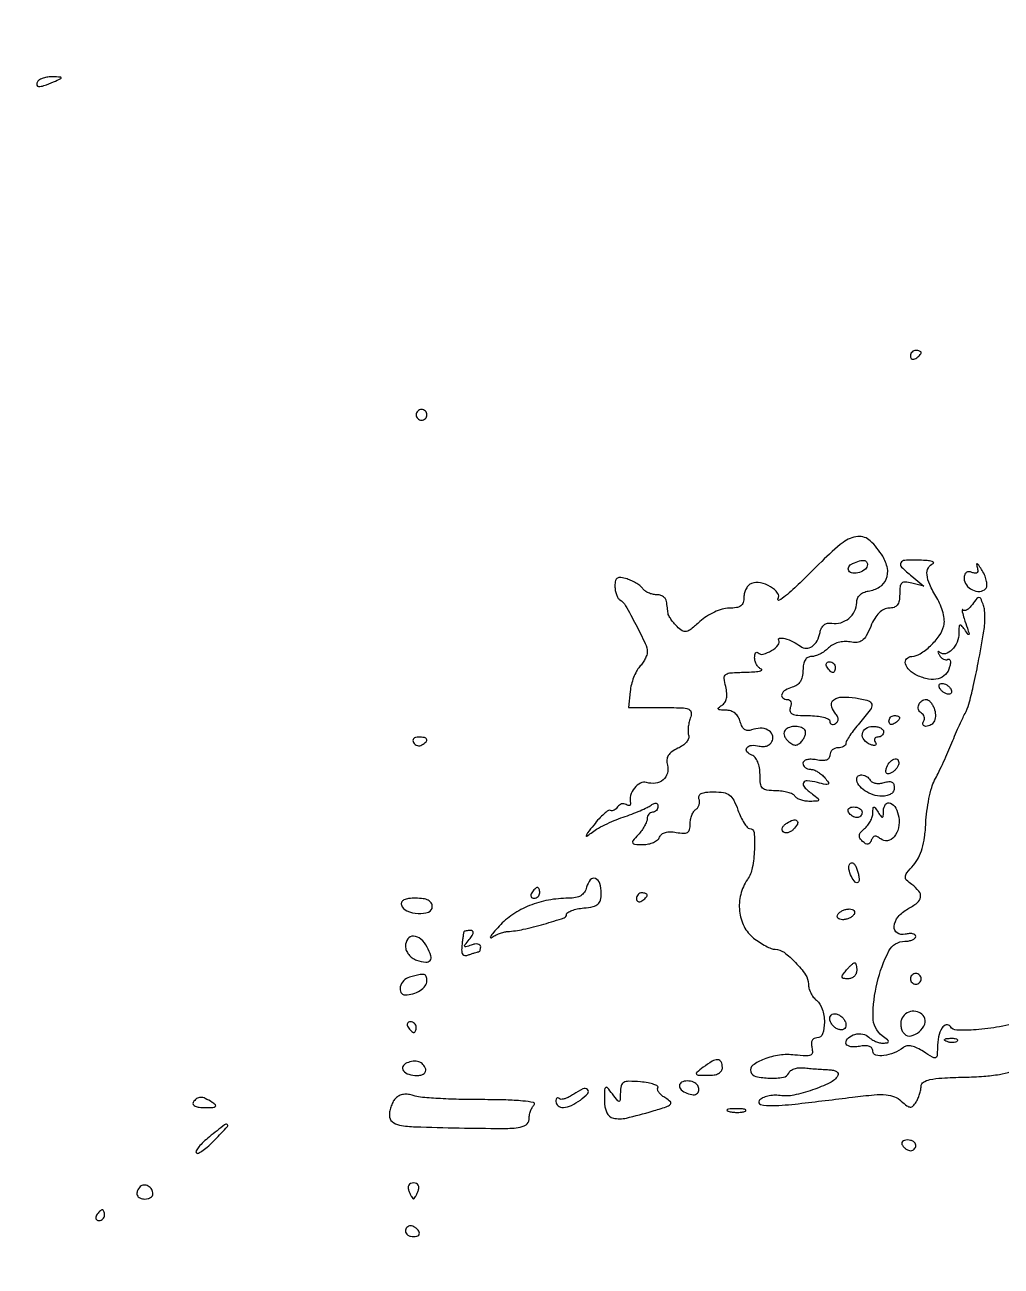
# Model space of a CAD drawing. Extents: x 0 to 4160, y 0 to 3120.
# Drawn here: x 2635.1 to 2816.9, y 1785.5 to 2016.6 of the extents above; entities that cross this region are included whole.
import ezdxf

# ---------------------------------------------------------------- set-up
doc = ezdxf.new("R2010")
doc.units = 0

msp = doc.modelspace()

# ---------------------------------------------------------------- linework, layer by layer
for points in [[(4159.499279, 606.274193, 0.000001), (4159.667734, 974.478125, 0.000057), (4159.806661, 1380.08378, 0.000034), (4159.883999, 1862.25), (4160, 3120), (3296.563358, 3120), (2433.126717, 3120)], [(757.647081, 3119.740147, 0.000002), (520.492565, 3119.487217, 0.4139)], [(1964.75, 0.149832, 0.000016), (2717.930904, 0.232101, 0.000028), (3351.473438, 0.357111)], [(2821.264816, 1831.090964, -0.020532), (2816.585342, 1830.058784, -0.026325), (2812.209354, 1829.516013, -0.022851), (2808.62967, 1829.426246, -0.254436), (2807.431763, 1830.110409, 0.321983), (2806.683444, 1830.421708, 0.201629), (2805.881489, 1829.841031, 0.084949), (2805.238403, 1828.215299, 0.05022), (2805.015313, 1826.13499, -0.01849), (2804.951283, 1824.662283, -0.318057), (2804.658337, 1824.311866, -0.203831), (2804.115591, 1824.390311, -0.008587), (2802.433076, 1825.451893, 0.033391), (2801.259987, 1826.113134, 0.061755), (2800.224158, 1826.460045, 0.081835), (2799.356537, 1826.491734, 0.134669), (2798.683076, 1826.211335, -0.067315), (2796.95284, 1825.202607, -0.068514), (2795.027138, 1824.697365, -0.097769), (2793.546674, 1824.808829, -0.337151), (2793, 1825.527399, 0.156451), (2792.826129, 1826.069469, 0.153474), (2792.368205, 1826.41431, 0.094692), (2791.594137, 1826.532931, 0.035671), (2790.5, 1826.414222, -0.039113), (2789.542238, 1826.316965, -0.064502), (2788.734375, 1826.402767, -0.093301), (2788.191593, 1826.645616, -0.245785), (2788, 1827.011828, -0.214707), (2788.449269, 1828.009837, -0.117518), (2789.655348, 1828.654462, -0.106205), (2791.125746, 1828.72107, -0.15601), (2792.267217, 1828.132783, 0.058993), (2792.814488, 1827.701385, 0.040089), (2793.522558, 1827.342097, 0.040265), (2794.273646, 1827.102379, 0.062323), (2794.95, 1827.031803, 0.030157), (2795.736394, 1827.095491, 0.415644), (2795.891319, 1827.30277, 0.185612), (2795.703046, 1827.636974, 0.010354), (2794.75, 1828.392046, -0.234741), (2793.042147, 1831.836027, -0.058606), (2793.802617, 1838.258859, -0.059837), (2795.996523, 1844.186859, -0.281286), (2798.964463, 1846, 0.042592), (2799.743746, 1846.066503, 0.062244), (2800.402061, 1846.266249, 0.081723), (2800.848198, 1846.559824, 0.20941), (2801, 1846.90638, 0.24384), (2800.842465, 1847.210205, 0.106581), (2800.4125, 1847.392877, 0.070464), (2799.766322, 1847.424365, 0.040966), (2799, 1847.289749, -0.212165), (2797.529681, 1847.530577, -0.281088), (2796.962237, 1848.728808, -0.147339), (2797.729245, 1850.551444, -0.097432), (2799.5, 1852, 0.044462), (2801.251955, 1853.148482, 0.186784), (2801.879179, 1854.213221, 0.217924), (2801.579781, 1855.311695, 0.061122), (2800.25, 1856.559166, -0.037004), (2799.278779, 1857.386143, -0.222423), (2799.054993, 1857.992151, -0.146668), (2799.337113, 1858.708376, -0.01397), (2800.553885, 1860.169408, 0.06136), (2801.497321, 1861.549001, 0.04713), (2802.180152, 1863.243568, 0.038868), (2802.629837, 1865.341385, 0.021509), (2802.866619, 1867.951907, -0.020295), (2803.067331, 1870.22611, -0.018449), (2803.455641, 1872.550819, -0.018823), (2803.958068, 1874.603537, -0.054939), (2804.50831, 1875.951907, 0.011436), (2805.153238, 1877.20798, 0.004794), (2805.96625, 1878.926498, 0.00474), (2806.801145, 1880.781997, 0.006141), (2807.529644, 1882.5, -0.004345), (2808.229844, 1884.16791, -0.00399), (2808.978741, 1885.871678, -0.003988), (2809.671019, 1887.380809, -0.0131), (2810.161881, 1888.36103, 0.054962), (2810.877677, 1890.149808, 0.01166), (2811.701265, 1893.409051, 0.009885), (2812.62096, 1897.845175, 0.004355), (2813.66987, 1903.74517, 0.025658), (2813.829546, 1905.11637, 0.02278), (2813.856937, 1906.552553, 0.023433), (2813.761765, 1907.847903, 0.062486), (2813.537422, 1908.74517, 0.019524), (2813.085246, 1909.788797, 0.294845), (2812.763598, 1909.985759, 0.219738), (2812.380474, 1909.797566, 0.011731), (2811.529581, 1908.696997, -0.035603), (2810.98908, 1908.062872, -0.069664), (2810.463578, 1907.659509, -0.121064), (2810.039469, 1907.54003, -0.283756), (2809.764896, 1907.696997, 0.697009), (2809.648096, 1907.679927, 0.111554), (2809.653062, 1907.323831, 0.017005), (2810.003237, 1906.059264, 0.005812), (2810.594332, 1904.25, -0.003601), (2810.933365, 1903.227598, -0.367178), (2810.880326, 1903.098858, -0.367579), (2810.744786, 1903.13035, -0.003604), (2810.109645, 1904, 0.018541), (2809.505698, 1904.7771, 0.363251), (2809.22811, 1904.82652, 0.253983), (2809.051785, 1904.540644, 0.012007), (2809.015313, 1903.372445, -0.097502), (2808.671572, 1901.690436, -0.094263), (2807.714019, 1900.241413, -0.128439), (2806.526637, 1899.524168, -0.26174), (2805.497665, 1899.758676, 0.047386), (2805.233706, 1899.955768, 0.530096), (2805.133998, 1899.910257, 0.156856), (2805.165668, 1899.69099, 0.016997), (2805.408773, 1899.233688, 0.065804), (2805.750217, 1898.788269, 0.085128), (2806.169986, 1898.491427, 0.102656), (2806.600075, 1898.38569, 0.148591), (2806.97584, 1898.485068, -0.256935), (2807.24273, 1898.49858, -0.22697), (2807.417799, 1898.278516, -0.088576), (2807.442755, 1897.769027, -0.032019), (2807.304116, 1897.05494, -0.126244), (2806.524381, 1895.65088, -0.140192), (2805.192412, 1894.863045, -0.110901), (2803.38311, 1894.800304, -0.060693), (2801.257802, 1895.475181, -0.079559), (2799.82149, 1896.431667, -0.137992), (2799.077376, 1897.644626, -0.256066), (2799.293751, 1898.588506, -0.207264), (2800.25, 1899.033269, 0.135325), (2801.841119, 1899.517843, 0.048714), (2803.724472, 1900.985543, 0.04842), (2805.358371, 1902.868537, 0.090785), (2806.208427, 1904.689023, 0.084283), (2806.302471, 1905.75972, 0.041479), (2806.079318, 1907.112651, 0.038302), (2805.593413, 1908.564575, 0.036733), (2804.886151, 1909.946813, -0.028593), (2803.585658, 1912.389625, -0.0834), (2803.085858, 1914.226748, -0.147412), (2803.33833, 1915.515172, -0.177079), (2804.25, 1916.337719, 0.484869), (2804.306868, 1916.532308, 0.182733), (2804.03125, 1916.717133, 0.0391), (2803.112509, 1916.856994, 0.012966), (2801.75, 1916.921053, 0.014744), (2798.932451, 1916.897282, 0.272374), (2798.21015, 1916.434546, 0.32983), (2798.340885, 1915.663728, 0.018805), (2800.25, 1913.962111), (2802.5, 1912.103637), (2800.25, 1912.66845, 0.041178), (2799.042707, 1912.867788, 0.2081), (2798.411007, 1912.652109, 0.179946), (2798.083548, 1912.015918, 0.029827), (2798, 1910.616631, -0.040819), (2797.897513, 1909.363354, -0.122148), (2797.560197, 1908.579288, -0.153604), (2796.950736, 1908.14731, -0.078102), (2796.01342, 1908, 0.114005), (2795.062029, 1907.780217, 0.082339), (2794.171721, 1907.146811, 0.063818), (2793.352589, 1906.092809, 0.034368), (2792.614328, 1904.619382, -0.025495), (2791.769123, 1902.855097, -0.106887), (2791.006271, 1901.968836, -0.146385), (2790.08082, 1901.624268, -0.063737), (2788.758742, 1901.705787, 0.060089), (2787.667202, 1901.781058, 0.055), (2786.554527, 1901.600266, 0.056488), (2785.537681, 1901.189613, 0.072306), (2784.729262, 1900.586405, -0.043469), (2784.006298, 1899.979294, -0.036539), (2783.147257, 1899.466007, -0.038058), (2782.287468, 1899.113125, -0.078507), (2781.571429, 1899, 0.129818), (2780.901007, 1898.82295, 0.128114), (2780.401471, 1898.337379, 0.09308), (2780.097505, 1897.527638, 0.043398), (2780, 1896.40638, -0.051875), (2779.877377, 1895.227648, -0.091055), (2779.506806, 1894.323367, -0.103336), (2778.8794, 1893.68466, -0.083343), (2778, 1893.289749, 0.074466), (2776.725651, 1892.744288, 0.162879), (2776.053904, 1891.938263, 0.336645), (2776.238765, 1891.289524, 0.16234), (2777.106989, 1891, -0.158089), (2777.480915, 1890.878743, -0.151946), (2777.719716, 1890.559375, -0.112257), (2777.77672, 1890.073899, -0.06502), (2777.638374, 1889.5, 0.155232), (2777.596356, 1888.781364, 0.230175), (2777.996551, 1888.308232, 0.089263), (2779.016359, 1888.060614, 0.015037), (2781.031385, 1888, -0.025213), (2782.55219, 1887.923264, -0.040007), (2783.834219, 1887.688914, -0.047885), (2784.743836, 1887.350194, -0.287184), (2785, 1886.940983, 0.116264), (2785.082913, 1886.589233, 0.18566), (2785.308014, 1886.383415, 0.155434), (2785.647657, 1886.36126, 0.077735), (2786.048558, 1886.530011, 0.115281), (2786.430098, 1886.909819, 0.159582), (2786.544818, 1887.375316, 0.11259), (2786.369535, 1887.943766, 0.042372), (2785.89094, 1888.631409, -0.137235), (2785.298495, 1889.958206, -0.286642), (2785.733107, 1890.955102, -0.146504), (2787.26697, 1891.447155, -0.04353), (2789.75, 1891.279245, -0.024369), (2792.183579, 1890.777686, -0.298501), (2792.792682, 1890.1088, -0.207262), (2792.530578, 1889.083364, -0.012824), (2790.498779, 1886.594461, 0.013282), (2789.541846, 1885.420048, 0.017345), (2788.734016, 1884.294363, 0.015019), (2788.130198, 1883.326405, 0.132697), (2788, 1882.844461, -0.17281), (2787.885208, 1882.522246, -0.093664), (2787.559375, 1882.24806, -0.074034), (2787.073834, 1882.062551, -0.054342), (2786.5, 1882, 0.089563), (2785.927314, 1881.896587, 0.095204), (2785.440625, 1881.60011, 0.099823), (2785.115007, 1881.158026, 0.109396), (2785, 1880.638672, -0.150112), (2784.829022, 1880.082006, -0.160129), (2784.378654, 1879.734464, -0.097718), (2783.608959, 1879.622182, -0.034745), (2782.5, 1879.755249, 0.037491), (2781.501153, 1879.869548, 0.072403), (2780.702744, 1879.784949, 0.112088), (2780.189445, 1879.522036, 0.222095), (2780, 1879.116577, 0.122597), (2780.10601, 1878.690725, 0.100764), (2780.404657, 1878.327995, 0.091111), (2780.851356, 1878.084297, 0.079593), (2781.377555, 1878, -0.089314), (2781.998774, 1877.888141, -0.043155), (2782.73147, 1877.540903, -0.040955), (2783.454088, 1877.035114, -0.046414), (2784.052187, 1876.437118, -0.020586), (2784.726299, 1875.55323, -0.424788), (2784.66845, 1875.257209, -0.199615), (2784.240652, 1875.179198, -0.008057), (2782.674632, 1875.545526, 0.035313), (2780.779258, 1875.881247, 0.328602), (2780.104186, 1875.485475, 0.307748), (2780.258665, 1874.688832, 0.033226), (2781.75, 1873.392046, -0.008977), (2782.815867, 1872.552355, -0.309086), (2782.901718, 1872.260449, -0.311139), (2782.660979, 1872.075913, -0.00905), (2781.309017, 1872.031803, -0.042185), (2780.425038, 1872.093609, -0.044479), (2779.580088, 1872.303092, -0.048836), (2778.891958, 1872.61828, -0.123145), (2778.5, 1873, 0.146547), (2778.065839, 1873.385578, 0.040338), (2777.1996, 1873.70625, 0.037109), (2776.112115, 1873.926388, 0.031397), (2774.940983, 1874, -0.032295), (2773.292345, 1874.106597, -0.169444), (2772.492545, 1874.507685, -0.164168), (2772.101852, 1875.327274, -0.029858), (2772, 1877.031385, 0.042192), (2771.894562, 1878.278654, 0.056132), (2771.579479, 1879.371032, 0.066903), (2771.100774, 1880.194517, 0.136899), (2770.505744, 1880.63617, -0.120149), (2769.566917, 1881.286147, -0.365859), (2769.549227, 1882.00451, -0.211189), (2770.437782, 1882.464494, -0.079468), (2771.86309, 1882.325552, 0.073254), (2772.644929, 1882.239572, 0.089422), (2773.362798, 1882.3964, 0.097487), (2773.934503, 1882.77738, 0.105948), (2774.298952, 1883.336673, 0.195811), (2774.276204, 1884.455876, 0.172976), (2773.477153, 1885.314261, 0.123943), (2772.055217, 1885.650183, 0.088169), (2770.440345, 1885.338735, -0.099857), (2769.725483, 1885.217971, -0.14976), (2769.130865, 1885.420987, -0.120177), (2768.663458, 1885.97002, -0.052619), (2768.323714, 1886.870119, 0.07334), (2767.946701, 1887.756407, 0.087484), (2767.346549, 1888.436361, 0.088773), (2766.557824, 1888.863208, 0.078106), (2765.633369, 1889.015313, -0.014306), (2764.587528, 1889.052757, -0.205037), (2764.262457, 1889.217418, -0.414691), (2764.284935, 1889.470032, -0.032832), (2764.885347, 1889.907979, 0.107859), (2765.44228, 1890.458315, 0.09269), (2765.757172, 1891.220868, 0.073424), (2765.816203, 1892.200631, 0.039895), (2765.616295, 1893.392666, -0.038273), (2765.348872, 1894.956231, -0.261895), (2765.655442, 1895.643837, -0.145594), (2766.556986, 1895.972881, -0.010578), (2769.230948, 1896.078947, 0.011408), (2770.790961, 1896.143422, 0.031697), (2771.878778, 1896.282867, 0.121001), (2772.27842, 1896.466972, 0.574402), (2772.25, 1896.662281, -0.096788), (2771.772005, 1896.973064, -0.06555), (2771.367188, 1897.483607, -0.062877), (2771.09334, 1898.107007, -0.072204), (2771, 1898.75, -0.038297), (2771.043396, 1899.315743, -0.108585), (2771.185498, 1899.682731, -0.245836), (2771.3939, 1899.797375, -0.204328), (2771.631483, 1899.70185, 0.269027), (2772.608052, 1899.442283, 0.0702), (2774.158523, 1900.108788, 0.075109), (2775.39945, 1901.145752, 0.330928), (2775.47607, 1902.038719, -0.548256), (2775.658746, 1902.417435, -0.098193), (2776.622462, 1902.342693, -0.046316), (2778.156364, 1901.755281, -0.04825), (2779.533538, 1900.901968, 0.163843), (2780.60345, 1900.539865, 0.156719), (2781.696908, 1900.889368, 0.116833), (2782.61629, 1901.942049, 0.071866), (2783.17057, 1903.5, -0.069544), (2783.458956, 1904.3226, -0.10987), (2783.935686, 1904.894468, -0.118388), (2784.581403, 1905.183865, -0.089692), (2785.360441, 1905.189127, 0.115631), (2787.015429, 1905.285369, 0.101872), (2788.542778, 1906.102732, 0.102308), (2789.618234, 1907.453318, 0.117681), (2790, 1909.052894, -0.100927), (2790.153699, 1909.806573, -0.097256), (2790.591181, 1910.451216, -0.089034), (2791.277849, 1910.924069, -0.069551), (2792.147872, 1911.180449, 0.102319), (2794.261708, 1911.955945, 0.157032), (2795.513234, 1913.430621, 0.14795), (2795.710659, 1915.429724, 0.087736), (2794.836644, 1917.680761, 0.068763), (2792.510482, 1920.541561, 0.212446), (2790.208989, 1921.335365, 0.146728), (2787.468268, 1920.247312, 0.029035), (2783.477975, 1916.695366, -0.004303), (2779.460457, 1912.746414, -0.014595), (2776.744185, 1910.271201, -0.05724), (2775.556112, 1909.466298, -0.757195), (2775.33605, 1909.699827, 0.305414), (2775.277177, 1910.822968, 0.098106), (2773.968684, 1911.993976, 0.080826), (2772.072535, 1912.736233, 0.145571), (2770.421859, 1912.608388, 0.109244), (2769.878002, 1912.248927, 0.066335), (2769.417671, 1911.626326, 0.061598), (2769.106074, 1910.848772, 0.064615), (2769, 1910.031385, -0.075663), (2768.850986, 1909.052298, -0.15991), (2768.410303, 1908.433988, -0.12283), (2767.594937, 1908.098815, -0.03641), (2766.239782, 1908, 0.069309), (2764.974242, 1907.823726, 0.037972), (2763.502233, 1907.281889, 0.036535), (2762.040789, 1906.480371, 0.043273), (2760.797842, 1905.513368, -0.015133), (2759.185753, 1904.106838, -0.118432), (2758.296419, 1903.675731, -0.197058), (2757.5273, 1903.810544, -0.055745), (2756.558061, 1904.584796, -0.023265), (2755.952514, 1905.24948, -0.02434), (2755.420962, 1905.957945, -0.024941), (2755.024655, 1906.611438, -0.090612), (2754.875, 1907.071429, -0.003146), (2754.818053, 1907.515588, -0.00145), (2754.749241, 1908.09442, -0.001436), (2754.680388, 1908.703567, -0.001991), (2754.622415, 1909.25, 0.134524), (2754.437543, 1909.727835, 0.088518), (2754.006703, 1910.135381, 0.077208), (2753.399022, 1910.411825, 0.067085), (2752.705537, 1910.508743, -0.055277), (2751.968581, 1910.594113, -0.048591), (2751.233838, 1910.839945, -0.051314), (2750.609596, 1911.199453, -0.094389), (2750.208122, 1911.623962, 0.082346), (2749.780863, 1912.097925, 0.03103), (2749.047073, 1912.611672, 0.029717), (2748.163281, 1913.082346, 0.031871), (2747.25, 1913.432606, 0.032813), (2746.078466, 1913.715447, 0.176106), (2745.442672, 1913.601495, 0.214112), (2745.100814, 1913.125624, 0.050319), (2745, 1912.126405, 0.040877), (2745.066282, 1911.317018, 0.043306), (2745.263327, 1910.545248, 0.047463), (2745.552106, 1909.917876, 0.123365), (2745.896431, 1909.564009, -0.124106), (2746.962562, 1908.465128, -0.010444), (2748.8808, 1904.974057, -0.011098), (2750.640431, 1901.416692, -0.109727), (2751, 1899.797947, -0.088624), (2750.90226, 1899.250844, -0.032297), (2750.581394, 1898.528738, -0.030802), (2750.12032, 1897.766996, -0.032109), (2749.574957, 1897.078741, 0.062914), (2749.004869, 1896.260653, 0.029479), (2748.473065, 1895.082505, 0.028639), (2748.054019, 1893.76438, 0.035676), (2747.824957, 1892.5), (2747.5, 1889.5), (2753.630308, 1889.5, -0.00603), (2757.390518, 1889.454652, -0.082933), (2758.72535, 1889.198482, -0.29296), (2759.177163, 1888.598857, -0.107587), (2759.023889, 1887.5, 0.034519), (2758.773963, 1886.643539, 0.030491), (2758.631348, 1885.724528, 0.03175), (2758.606378, 1884.878749, 0.076274), (2758.722131, 1884.264351, -0.185803), (2758.706039, 1883.7086, -0.078445), (2758.307469, 1883.062773, -0.062486), (2757.608053, 1882.42864, -0.046069), (2756.699709, 1881.90904, 0.044036), (2755.584947, 1881.277352, 0.103264), (2754.927495, 1880.58762, 0.123911), (2754.669004, 1879.778089, 0.079741), (2754.764558, 1878.792331, -0.133463), (2754.749881, 1877.26034, -0.151696), (2753.952697, 1876.032988, -0.140556), (2752.543478, 1875.413139, -0.109527), (2750.868425, 1875.55263, 0.201063), (2749.733277, 1875.443815, 0.105247), (2748.630637, 1874.511064, 0.094037), (2747.912264, 1873.101833, 0.126412), (2747.866018, 1871.67567, -0.126222), (2747.857539, 1871.411157, -0.253679), (2747.714909, 1871.266988, -0.15915), (2747.448182, 1871.272795, -0.054091), (2747.093875, 1871.441982, 0.107235), (2746.680363, 1871.58822, 0.099519), (2746.231457, 1871.55579, 0.09582), (2745.816311, 1871.349299, 0.091405), (2745.5, 1871, -0.062317), (2745.205202, 1870.633991, -0.078334), (2744.849259, 1870.384194, -0.094037), (2744.489573, 1870.285401, -0.150271), (2744.180902, 1870.353706, 0.288236), (2743.781937, 1870.335672, 0.027596), (2742.978494, 1869.710046, 0.028476), (2742.03436, 1868.787711, 0.018307), (2741.043757, 1867.620018, 0.004663), (2739.91114, 1866.153382, 0.081457), (2739.630874, 1865.622467, 0.722714), (2739.757712, 1865.527569, 0.021128), (2740.543757, 1866.127021, -0.041983), (2741.570288, 1866.844272, -0.016233), (2743.100354, 1867.667249, -0.015938), (2744.825121, 1868.456481, -0.018983), (2746.5, 1869.085595, 0.010071), (2748.123042, 1869.662447, 0.010632), (2749.692187, 1870.294453, 0.010314), (2751.019869, 1870.894991, 0.046504), (2751.75, 1871.331018, -0.042551), (2752.287748, 1871.65794, -0.157925), (2752.675135, 1871.715667, -0.251729), (2752.912993, 1871.531617, -0.105145), (2753, 1871.122445, -0.087854), (2752.924111, 1870.693871, -0.094595), (2752.70625, 1870.329718, -0.100072), (2752.381483, 1870.086121, -0.111474), (2752, 1870, 0.116378), (2751.618563, 1869.909999, 0.100507), (2751.29375, 1869.655943, 0.093099), (2751.075713, 1869.276036, 0.084037), (2751, 1868.828741, -0.095833), (2750.888948, 1868.254657, -0.030498), (2750.513847, 1867.464346, -0.029174), (2749.978399, 1866.614926, -0.028703), (2749.345012, 1865.828741, 0.012371), (2748.351215, 1864.674451, 0.293068), (2748.30378, 1864.267048, 0.274511), (2748.656647, 1864.035501, 0.011223), (2750.238024, 1864, 0.050245), (2751.251832, 1864.102136, 0.055033), (2752.192698, 1864.404316, 0.062189), (2752.926487, 1864.849112, 0.134612), (2753.314195, 1865.376395, -0.133731), (2753.713039, 1865.920795, -0.099223), (2754.379326, 1866.263298, -0.075301), (2755.29493, 1866.379934, -0.041341), (2756.421183, 1866.259818, 0.03062), (2757.768113, 1866.086924, 0.154149), (2758.496563, 1866.264761, 0.201506), (2758.880989, 1866.794485, 0.057585), (2759, 1867.824406, -0.047222), (2759.079134, 1868.660436, -0.04647), (2759.313776, 1869.471482, -0.050388), (2759.658497, 1870.141491, -0.110788), (2760.068174, 1870.542134, 0.102488), (2760.438425, 1870.892519, 0.081596), (2760.676162, 1871.389914, 0.078629), (2760.747821, 1871.955191, 0.084089), (2760.637932, 1872.501151, -0.191444), (2760.644729, 1873.072087, -0.187585), (2761.041572, 1873.488721, -0.086685), (2761.932938, 1873.731507, -0.023251), (2763.40503, 1873.8, -0.038436), (2765.209491, 1873.661084, -0.124111), (2766.308593, 1873.19558, -0.114377), (2767.106174, 1872.239861, -0.030186), (2767.9, 1870.4, 0.022765), (2768.439109, 1869.097729, 0.032246), (2769.043039, 1867.99875, 0.033495), (2769.628133, 1867.202856, 0.220972), (2770.064728, 1867, -0.388785), (2770.897457, 1866.237193, -0.032972), (2770.966071, 1863.071436, -0.036717), (2770.564122, 1859.670774, -0.103263), (2769.642864, 1857.472506, 0.091159), (2768.402992, 1854.702261, 0.086307), (2768.196487, 1851.616754, 0.089849), (2769.035529, 1848.748401, 0.110807), (2770.793196, 1846.594781, 0.021787), (2771.912399, 1845.792377, 0.023591), (2773.068584, 1845.11298, 0.023957), (2774.107337, 1844.628783, 0.095852), (2774.792284, 1844.491959, -0.160063), (2776.469892, 1843.929541, -0.041404), (2778.63505, 1842.016453, -0.041628), (2780.46222, 1839.762307, -0.150612), (2781, 1838.017485, 0.070879), (2781.109679, 1837.24766, 0.044601), (2781.440625, 1836.399903, 0.043964), (2781.925897, 1835.606977, 0.060324), (2782.5, 1835, -0.14462), (2783.594053, 1833.368911, -0.072678), (2783.988904, 1830.898245, -0.086146), (2783.645778, 1828.751491, -0.320447), (2782.59362, 1828, 0.118832), (2782.051851, 1827.869397, 0.156426), (2781.693852, 1827.512795, 0.123234), (2781.558623, 1826.939857, 0.060657), (2781.65976, 1826.193079, -0.084489), (2781.740927, 1825.264632, -0.276913), (2781.396636, 1824.784064, -0.11849), (2780.51459, 1824.629962, -0.013326), (2778.474759, 1824.813153, 0.063798), (2775.624122, 1824.781212, 0.056415), (2772.745825, 1824.042159, 0.067639), (2770.657057, 1822.903446, 0.325394), (2770.270921, 1821.687238, 0.265212), (2771.236651, 1820.822019, 0.045048), (2773.78629, 1820.509323, 0.045065), (2776.346447, 1820.658159, 0.270376), (2777.346567, 1821.460755, -0.150466), (2777.697691, 1821.908442, -0.069393), (2778.365073, 1822.246143, -0.059421), (2779.226229, 1822.43075, -0.050411), (2780.157112, 1822.423058, 0.005654), (2781.221379, 1822.318756, 0.003371), (2782.49005, 1822.217502, 0.003374), (2783.755574, 1822.133663, 0.005833), (2784.809017, 1822.083333, -0.042439), (2785.661992, 1821.979702, -0.093499), (2786.266347, 1821.729733, -0.168915), (2786.536424, 1821.379927, -0.222671), (2786.490636, 1820.984849, -0.141812), (2785.011455, 1819.646443, -0.030199), (2781.772905, 1818.302517, -0.03219), (2778.288747, 1817.343451, -0.086751), (2775.731019, 1817.26366, 0.047273), (2774.586227, 1817.317971, 0.047148), (2773.450558, 1817.156431, 0.051282), (2772.484745, 1816.816965, 0.10984), (2771.863529, 1816.335562, 0.559794), (2772.117684, 1815.588536, 0.064612), (2774.295536, 1815.385075, 0.019593), (2779.1255, 1815.748352, 0.002665), (2789.190585, 1816.957721, -0.008277), (2793.247407, 1817.399038, -0.043), (2795.497832, 1817.412224, -0.079202), (2797.015543, 1817.04377, -0.085036), (2798.302296, 1816.226426, 0.021004), (2799.349743, 1815.35564, 0.14695), (2799.964993, 1815.124236, 0.219008), (2800.473318, 1815.317473, 0.05313), (2801.045737, 1816.039763, 0.037978), (2801.400738, 1816.708421, 0.02615), (2801.702964, 1817.51168, 0.026448), (2801.913405, 1818.319986, 0.047704), (2801.986083, 1819, -0.256624), (2802.409781, 1819.751206, -0.087048), (2803.614695, 1820.234122, -0.038715), (2805.864615, 1820.528582, -0.007387), (2809.989975, 1820.685296, 0.012281), (2813.659642, 1820.860678, 0.024318), (2816.552238, 1821.212233, 0.030524), (2818.754318, 1821.729226, 0.080017)], [(2859.588818, 1829.412522, 0.000004), (2862.870673, 1829.99584, 0.000004), (2866.271916, 1830.600434, 0.000006)]]:
    msp.add_lwpolyline(points, format="xyb")
for points in [[(2637.5, 2006, 0.170953), (2637.368962, 2005.399772, 0.378432), (2637.693694, 2005.112913, 0.086739), (2638.697095, 2005.288301, 0.014943), (2640.5, 2006, 0.003353), (2641.834417, 2006.58405, 0.352087), (2641.919734, 2006.750168, 0.343362), (2641.775846, 2006.873019, 0.003282), (2640.309017, 2006.929715, 0.042673), (2639.425041, 2006.882619, 0.045307), (2638.580088, 2006.685604, 0.049915), (2637.892224, 2006.378939, 0.125173)], [(2800, 1954.940983, 0.108972), (2800.078288, 1954.586039, 0.182303), (2800.29375, 1954.3746, 0.161196), (2800.6179, 1954.343488, 0.082592), (2801, 1954.5, 0.029505), (2801.382774, 1954.768994, 0.035638), (2801.70625, 1955.066025, 0.038439), (2801.934461, 1955.34829, 0.151918), (2802, 1955.559017, 0.210953), (2801.92554, 1955.727648, 0.081139), (2801.70625, 1955.870461, 0.061769), (2801.382849, 1955.967655, 0.042167), (2801, 1956, 0.105053), (2800.618444, 1955.918938, 0.099167), (2800.29375, 1955.688914, 0.09642), (2800.076123, 1955.345238, 0.093332)], [(2708, 1944, 0.099038), (2708.076342, 1943.618362, 0.097945), (2708.29375, 1943.29375, 0.097945), (2708.618362, 1943.076342, 0.099038), (2709, 1943, 0.099038), (2709.381638, 1943.076342, 0.097945), (2709.70625, 1943.29375, 0.097945), (2709.923658, 1943.618362, 0.099038), (2710, 1944, 0.099038), (2709.923658, 1944.381638, 0.097945), (2709.70625, 1944.70625, 0.097945), (2709.381638, 1944.923658, 0.099038), (2709, 1945, 0.099038), (2708.618362, 1944.923658, 0.097945), (2708.29375, 1944.70625, 0.097945), (2708.076342, 1944.381638, 0.099038)], [(2792, 1916.106989, -0.223126), (2791.610619, 1915.27787, -0.093609), (2790.505945, 1914.665745, -0.096077), (2789.276413, 1914.507797, -0.242973), (2788.525794, 1914.958264, -0.138173), (2788.419421, 1915.329632, -0.121816), (2788.514669, 1915.722122, -0.102515), (2788.804206, 1916.076652, -0.074745), (2789.243769, 1916.335642, -0.022178), (2790.54769, 1916.795244, -0.094606), (2791.364939, 1916.882099, -0.209468), (2791.817761, 1916.637223, -0.167052)], [(2812.380003, 1915.800928, -0.041075), (2812.543982, 1915.046014, -0.206691), (2812.428968, 1914.6397, -0.258337), (2812.080644, 1914.499894, -0.060693), (2811.449072, 1914.657916, 0.086188), (2810.847249, 1914.776443, 0.167547), (2810.386265, 1914.629029, 0.158523), (2810.09756, 1914.220196, 0.075248), (2810, 1913.575604, 0.160209), (2810.410129, 1912.328478, 0.120555), (2811.525908, 1911.397399, 0.127689), (2812.893649, 1911.118078, 0.188085), (2813.99834, 1911.617217, 0.179182), (2814.23051, 1912.137127, 0.06291), (2814.180472, 1912.966383, 0.051604), (2813.884248, 1913.962537, 0.037097), (2813.362052, 1915, 0.011631), (2812.806477, 1915.878842, 0.07505), (2812.454746, 1916.266522, 0.623611), (2812.324595, 1916.206669, 0.080311)], [(2786, 1897, -0.042167), (2785.967655, 1896.617151, -0.061769), (2785.870461, 1896.29375, -0.081139), (2785.727648, 1896.07446, -0.210953), (2785.559017, 1896, -0.151918), (2785.34829, 1896.065539, -0.038439), (2785.066025, 1896.29375, -0.035638), (2784.768994, 1896.617226, -0.029505), (2784.5, 1897, -0.082592), (2784.343488, 1897.3821, -0.161196), (2784.3746, 1897.70625, -0.182303), (2784.586039, 1897.921712, -0.108972), (2784.940983, 1898, -0.093332), (2785.345238, 1897.923877, -0.09642), (2785.688914, 1897.70625, -0.099167), (2785.918938, 1897.381556, -0.105053)], [(2807.5, 1893, -0.076764), (2807.661825, 1892.617617, -0.154201), (2807.642737, 1892.29375, -0.186277), (2807.449529, 1892.079239, -0.117858), (2807.118034, 1892, -0.085235), (2806.689814, 1892.073533, -0.053414), (2806.230237, 1892.29375, -0.051777), (2805.810561, 1892.617474, -0.064269), (2805.5, 1893, -0.076764), (2805.338175, 1893.382383, -0.154201), (2805.357263, 1893.70625, -0.186277), (2805.550471, 1893.920761, -0.117858), (2805.881966, 1894, -0.085235), (2806.310186, 1893.926467, -0.053414), (2806.769763, 1893.70625, -0.051777), (2807.189439, 1893.382526, -0.064269)], [(2804.396256, 1889.409758, -0.079328), (2804.663938, 1888.141963, -0.117461), (2804.456877, 1887.029918, -0.144102), (2803.819951, 1886.280106, -0.146125), (2802.881966, 1886, -0.106881), (2802.545928, 1886.072662, -0.181168), (2802.344719, 1886.273452, -0.16288), (2802.31289, 1886.575274, -0.084127), (2802.457295, 1886.930902, 0.110145), (2802.597587, 1887.334982, 0.099917), (2802.560288, 1887.775821, 0.094986), (2802.350569, 1888.185645, 0.088941), (2802, 1888.5, -0.186703), (2801.508118, 1889.149643, -0.162089), (2801.544576, 1890.007525, -0.14805), (2802.101153, 1890.727904, -0.156001), (2802.952028, 1891, -0.152048), (2803.31548, 1890.88686, -0.057541), (2803.720293, 1890.532866, -0.050168), (2804.101127, 1890.018219, -0.042627)], [(2776.570027, 1885.113307, 0.153705), (2776.462564, 1884.689885, 0.081549), (2776.581414, 1884.156424, 0.06835), (2776.90034, 1883.597385, 0.055844), (2777.378332, 1883.100976, 0.054651), (2778.088688, 1882.631979, 0.142525), (2778.683925, 1882.516765, 0.142703), (2779.247579, 1882.73892, 0.05484), (2779.858645, 1883.329678, 0.050294), (2780.240002, 1883.896518, 0.066134), (2780.459188, 1884.479466, 0.081927), (2780.491883, 1884.989005, 0.173199), (2780.324657, 1885.342009, 0.127035), (2779.468661, 1885.84664, 0.085407), (2778.334612, 1885.97139, 0.088259), (2777.259124, 1885.711733, 0.152225)], [(2795, 1885, -0.105053), (2794.918938, 1884.618444, -0.099167), (2794.688914, 1884.29375, -0.09642), (2794.345238, 1884.076123, -0.093332), (2793.940983, 1884, 0.107279), (2793.58529, 1883.922794, 0.18139), (2793.37252, 1883.709615, 0.162559), (2793.339308, 1883.389118, 0.083829), (2793.492921, 1883.011454, -0.1144), (2793.606889, 1882.674071, -0.32948), (2793.487528, 1882.474315, -0.155351), (2793.131719, 1882.443138, -0.036408), (2792.551938, 1882.618443, -0.130434), (2791.383277, 1883.463055, -0.207221), (2791.051037, 1884.631976, -0.22164), (2791.678469, 1885.615259, -0.142606), (2793, 1886, -0.048028), (2793.765418, 1885.926307, -0.068025), (2794.4125, 1885.70625, -0.088204), (2794.848523, 1885.381882, -0.191087)], [(2798, 1887.559017, -0.151918), (2797.934461, 1887.34829, -0.038439), (2797.70625, 1887.066025, -0.035638), (2797.382774, 1886.768994, -0.029505), (2797, 1886.5, -0.082592), (2796.6179, 1886.343488, -0.161196), (2796.29375, 1886.3746, -0.182303), (2796.078288, 1886.586039, -0.108972), (2796, 1886.940983, -0.093332), (2796.076123, 1887.345238, -0.09642), (2796.29375, 1887.688914, -0.099167), (2796.618444, 1887.918938, -0.105053), (2797, 1888, -0.042167), (2797.382849, 1887.967655, -0.061769), (2797.70625, 1887.870461, -0.081139), (2797.92554, 1887.727648, -0.210953)], [(2707.510081, 1882.983688, 0.090427), (2707.820631, 1882.639411, 0.095498), (2708.22714, 1882.434921, 0.099685), (2708.665803, 1882.401101, 0.108373), (2709.069098, 1882.542705, 0.050477), (2709.838655, 1883.13314, 0.315493), (2709.933879, 1883.592818, 0.25701), (2709.519563, 1883.914842, 0.039415), (2708.440983, 1884, 0.067432), (2707.890269, 1883.925389, 0.140899), (2707.524436, 1883.701458, 0.190788), (2707.397824, 1883.36964, 0.136093)], [(2797.770833, 1878.8125, -0.068669), (2797.531882, 1878.328838, -0.047422), (2797.142248, 1877.857485, -0.047417), (2796.670725, 1877.467931, -0.068602), (2796.18682, 1877.22894, -0.108271), (2795.74444, 1877.181849, -0.257062), (2795.482386, 1877.366128, -0.161356), (2795.426249, 1877.780247, -0.045328), (2795.606309, 1878.41644, -0.096137), (2796.266086, 1879.473274, -0.16139), (2797.175124, 1879.971061, -0.352314), (2797.738788, 1879.665692, -0.181604)], [(2792.52514, 1875.959323, 0.140631), (2792.913363, 1875.606409, 0.072852), (2793.54216, 1875.402963, 0.06322), (2794.303639, 1875.371574, 0.055621), (2795.084157, 1875.52671, -0.046956), (2795.956497, 1875.715827, -0.147015), (2796.541408, 1875.614041, -0.191024), (2796.881779, 1875.232986, -0.088118), (2797, 1874.567388, -0.124831), (2796.836322, 1873.922007, -0.119529), (2796.383148, 1873.420368, -0.095118), (2795.654211, 1873.104834, -0.054767), (2794.7, 1873, -0.078307), (2793.04744, 1873.260409, -0.071414), (2791.497035, 1874.019258, -0.080102), (2790.381232, 1875.074735, -0.164796), (2790, 1876.2, -0.237078), (2790.291259, 1876.779744, -0.185769), (2790.978556, 1876.97168, -0.124544), (2791.849024, 1876.660982, -0.107049)], [(2791, 1870, -0.092995), (2790.928382, 1869.618268, -0.096318), (2790.723586, 1869.29375, -0.099231), (2790.418051, 1869.076556, -0.105429), (2790.059017, 1869, -0.089642), (2789.653442, 1869.073302, -0.053229), (2789.2129, 1869.29375, -0.051032), (2788.806203, 1869.617485, -0.06081), (2788.5, 1870, -0.139169), (2788.392057, 1870.379648, -0.191142), (2788.521475, 1870.70625, -0.138808), (2788.889346, 1870.926733, -0.066118), (2789.440983, 1871, -0.062283), (2790.037096, 1870.925455, -0.080552), (2790.542039, 1870.70625, -0.097988), (2790.879982, 1870.381379, -0.153634)], [(2797.826764, 1869.11663, -0.090295), (2797.7569, 1867.086201, -0.119027), (2796.95154, 1865.42508, -0.176481), (2795.725128, 1864.701461, -0.222679), (2794.464567, 1865.029407, 0.046233), (2793.846709, 1865.4524, 0.162276), (2793.379175, 1865.540463, 0.199726), (2793.013205, 1865.326116, 0.074186), (2792.722246, 1864.791738, -0.06638), (2792.436652, 1864.247237, -0.211621), (2792.092088, 1864.041593, -0.175638), (2791.659807, 1864.141322, -0.044468), (2791.082618, 1864.592382, -0.070407), (2790.604588, 1865.185951, -0.175308), (2790.500678, 1865.725312, -0.140984), (2790.762855, 1866.286734, -0.040287), (2791.457618, 1866.964826, 0.054112), (2792.048983, 1867.574745, 0.04253), (2792.551424, 1868.346965, 0.043831), (2792.897466, 1869.155912, 0.076951), (2793.015313, 1869.872445, -0.012298), (2793.046734, 1870.79618, -0.360326), (2793.19636, 1870.9567, -0.279162), (2793.423941, 1870.856255, -0.00924), (2794, 1870, 0.012742), (2794.555436, 1869.186756, 0.329311), (2794.794741, 1869.110142, 0.306335), (2794.952319, 1869.317483, 0.011751), (2794.984687, 1870.333333, -0.166351), (2795.388635, 1871.482455, -0.339058), (2796.263448, 1871.705172, -0.170006), (2797.278272, 1870.776144, -0.08697)], [(2778.2, 1866.8, -0.061357), (2777.69893, 1866.408834, -0.07985), (2777.15934, 1866.192743, -0.097607), (2776.66676, 1866.179462, -0.155678), (2776.295627, 1866.37104, -0.174419), (2776.13009, 1866.72263, -0.126366), (2776.198233, 1867.153851, -0.093351), (2776.502751, 1867.604464, -0.059262), (2777, 1868, -0.056674), (2778.185149, 1868.558448, -0.28553), (2778.866939, 1868.39943, -0.340214), (2778.948567, 1867.772805, -0.064859)], [(2790.320101, 1857.02896, -0.429507), (2789.71149, 1857.016246, -0.08521), (2789.012556, 1858.015604, -0.063153), (2788.558605, 1859.412697, -0.187554), (2788.738486, 1860.385878, -0.208535), (2789.028612, 1860.586949, -0.208958), (2789.373044, 1860.510968, -0.105889), (2789.734737, 1860.10737, -0.042893), (2790.046976, 1859.433624, -0.025501), (2790.284334, 1858.65876, -0.033302), (2790.416769, 1857.929634, -0.035205), (2790.442306, 1857.332186, -0.179615)], [(2739.720944, 1856.040892, -0.081828), (2739.306637, 1855.110821, -0.111371), (2738.647268, 1854.47578, -0.092837), (2737.681864, 1854.1128, -0.04316), (2736.34362, 1853.994423, 0.045831), (2732.600611, 1853.643204, 0.04954), (2729.08505, 1852.616446, 0.051733), (2725.977747, 1850.972866, 0.060096), (2723.443154, 1848.794521, 0.007714), (2722.400273, 1847.618271, 0.029307), (2721.805177, 1846.837641, 0.365977), (2721.82416, 1846.664051, 0.360005), (2722, 1846.651886, -0.036767), (2722.68406, 1847.069916, -0.02654), (2723.5, 1847.436226, -0.026982), (2724.317428, 1847.702546, -0.051258), (2725, 1847.811705, 0.039713), (2727.9388, 1848.212484, 0.017169), (2731.769052, 1849.187479, 0.008384), (2735.514733, 1850.347626, 0.3241), (2736, 1851.017626, -0.268654), (2736.203214, 1851.368536, -0.043395), (2736.94811, 1851.713983, -0.037947), (2737.990973, 1852.004443, -0.024754), (2739.22761, 1852.186642, 0.028911), (2740.927113, 1852.451479, 0.123668), (2741.839973, 1852.902026, 0.159981), (2742.30403, 1853.660697, 0.058543), (2742.449832, 1854.925926, 0.073832), (2742.174809, 1856.750356, 0.225169), (2741.351861, 1857.651697, 0.331339), (2740.411572, 1857.409568, 0.106166)], [(2729.5, 1855, 0.082592), (2729.343488, 1854.6179, 0.161196), (2729.3746, 1854.29375, 0.182303), (2729.586039, 1854.078288, 0.108972), (2729.940983, 1854, 0.093332), (2730.345238, 1854.076123, 0.09642), (2730.688914, 1854.29375, 0.099167), (2730.918938, 1854.618444, 0.105053), (2731, 1855, 0.042167), (2730.967655, 1855.382849, 0.061769), (2730.870461, 1855.70625, 0.081139), (2730.727648, 1855.92554, 0.210953), (2730.559017, 1856, 0.151918), (2730.34829, 1855.934461, 0.038439), (2730.066025, 1855.70625, 0.035638), (2729.768994, 1855.382774, 0.029505)], [(2705.243786, 1852.75, 0.217054), (2706.275809, 1851.630465, 0.086126), (2708.360859, 1851.149422, 0.09944), (2710.290103, 1851.427816, 0.317368), (2711, 1852.433578, 0.14124), (2710.79971, 1853.128473, 0.135698), (2710.257902, 1853.622993, 0.086351), (2709.31594, 1853.912081, 0.031385), (2707.916667, 1854, 0.027614), (2706.594156, 1853.926905, 0.081936), (2705.722352, 1853.681929, 0.158998), (2705.293024, 1853.279719, 0.207898)], [(2749, 1853.940983, 0.108972), (2749.078288, 1853.586039, 0.182303), (2749.29375, 1853.3746, 0.161196), (2749.6179, 1853.343488, 0.082592), (2750, 1853.5, 0.029505), (2750.382774, 1853.768994, 0.035638), (2750.70625, 1854.066025, 0.038439), (2750.934461, 1854.34829, 0.151918), (2751, 1854.559017, 0.210953), (2750.92554, 1854.727648, 0.081139), (2750.70625, 1854.870461, 0.061769), (2750.382849, 1854.967655, 0.042167), (2750, 1855, 0.105053), (2749.618444, 1854.918938, 0.099167), (2749.29375, 1854.688914, 0.09642), (2749.076123, 1854.345238, 0.093332)], [(2789.5, 1851, -0.091204), (2789.153536, 1850.617096, -0.053126), (2788.622888, 1850.29375, -0.050746), (2788.00158, 1850.074178, -0.059645), (2787.381966, 1850, -0.069308), (2786.853366, 1850.073627, -0.14379), (2786.504138, 1850.29375, -0.190139), (2786.386134, 1850.620091, -0.131946), (2786.5, 1851, -0.091204), (2786.846464, 1851.382904, -0.053126), (2787.377112, 1851.70625, -0.050746), (2787.99842, 1851.925822, -0.059645), (2788.618034, 1852, -0.069308), (2789.146634, 1851.926373, -0.14379), (2789.495862, 1851.70625, -0.190139), (2789.613866, 1851.379909, -0.131946)], [(2706, 1845.067388, 0.096246), (2706.154337, 1844.273027, 0.073001), (2706.603673, 1843.505328, 0.070334), (2707.274836, 1842.873683, 0.076978), (2708.075361, 1842.476082, 0.042903), (2709.786763, 1842.090541, 0.262527), (2710.597508, 1842.412149, 0.256743), (2710.752923, 1843.280719, 0.04148), (2710.045837, 1844.914354, 0.089754), (2708.878197, 1846.386887, 0.172567), (2707.496539, 1846.938059, 0.251604), (2706.434732, 1846.418364, 0.156933)], [(2716.872377, 1847.75, 0.079185), (2716.812961, 1847.567018, 0.003407), (2716.712181, 1846.896162, 0.005748), (2716.606898, 1846.095859, 0.004057), (2716.506245, 1845.194381, 0.032516), (2716.465849, 1844.133867, 0.14546), (2716.656936, 1843.549089, 0.242077), (2717.067332, 1843.32963, 0.095905), (2717.715655, 1843.444381, -0.008821), (2718.300674, 1843.657112, -0.010436), (2718.861099, 1843.836787, -0.009385), (2719.338342, 1843.969182, -0.063044), (2719.581787, 1844, 0.214317), (2719.741756, 1844.071869, 0.079848), (2719.87715, 1844.284531, 0.060738), (2719.969347, 1844.597761, 0.041257), (2720, 1844.968615, 0.21711), (2719.856942, 1845.282545, 0.135513), (2719.485938, 1845.460045, 0.086598), (2718.920519, 1845.462359, 0.04751), (2718.25, 1845.281384, -0.011274), (2717.239496, 1844.928449, -0.403289), (2717.03584, 1845.027632, -0.256824), (2717.078825, 1845.308495, -0.007057), (2717.872445, 1846.312769, 0.026478), (2718.411124, 1847.051687, 0.107888), (2718.606871, 1847.568524, 0.266365), (2718.488194, 1847.871317, 0.170786), (2718.122445, 1848, 0.020766), (2717.683242, 1847.981752, 0.028592), (2717.292229, 1847.926563, 0.028283), (2716.986807, 1847.847294, 0.199668)], [(2790, 1840.5, -0.107348), (2789.875699, 1839.927707, -0.099536), (2789.523407, 1839.440625, -0.095788), (2788.996941, 1839.114059, -0.091307), (2788.377555, 1839, -0.035496), (2787.565314, 1839.057736, -0.304492), (2787.308142, 1839.28931, -0.217533), (2787.381629, 1839.689039, -0.020633), (2788, 1840.5, -0.013852), (2788.504355, 1841.074554, -0.019119), (2788.99011, 1841.559375, -0.016008), (2789.412416, 1841.925448, -0.172217), (2789.622445, 1842, -0.294983), (2789.768578, 1841.90557, -0.044235), (2789.889093, 1841.559375, -0.037907), (2789.972666, 1841.07485, -0.023761)], [(2706.75, 1839.310674, 0.145221), (2705.670374, 1838.657575, 0.123671), (2705.039079, 1837.480381, 0.185726), (2705.164092, 1836.453279, 0.277407), (2705.918213, 1836, 0.070098), (2707.38871, 1836.207177, 0.072237), (2708.728415, 1836.812146, 0.083782), (2709.674136, 1837.667999, 0.168587), (2710, 1838.606989, 0.073932), (2709.875876, 1839.441855, 0.272021), (2709.498626, 1839.789386, 0.108517), (2708.719083, 1839.787078, 0.009116)], [(2800, 1839, 0.099038), (2800.076342, 1838.618362, 0.097945), (2800.29375, 1838.29375, 0.097945), (2800.618362, 1838.076342, 0.099038), (2801, 1838, 0.099038), (2801.381638, 1838.076342, 0.097945), (2801.70625, 1838.29375, 0.097945), (2801.923658, 1838.618362, 0.099038), (2802, 1839, 0.099038), (2801.923658, 1839.381638, 0.097945), (2801.70625, 1839.70625, 0.097945), (2801.381638, 1839.923658, 0.099038), (2801, 1840, 0.099038), (2800.618362, 1839.923658, 0.097945), (2800.29375, 1839.70625, 0.097945), (2800.076342, 1839.381638, 0.099038)], [(2798.335833, 1831.432783, 0.078973), (2798.190861, 1830.748556, 0.061963), (2798.245949, 1829.991082, 0.062586), (2798.483256, 1829.278264, 0.084958), (2798.87436, 1828.72564, 0.258494), (2800.111324, 1828.370635, 0.121924), (2801.640913, 1829.145839, 0.117488), (2802.667909, 1830.568791, 0.240702), (2802.559307, 1831.904039, 0.147098), (2801.613164, 1832.742481, 0.13688), (2800.332816, 1832.950349, 0.134567), (2799.113411, 1832.465215, 0.140467)], [(2706.5, 1830, 0.029505), (2706.768994, 1829.617226, 0.035638), (2707.066025, 1829.29375, 0.038439), (2707.34829, 1829.065539, 0.151918), (2707.559017, 1829, 0.210953), (2707.727648, 1829.07446, 0.081139), (2707.870461, 1829.29375, 0.061769), (2707.967655, 1829.617151, 0.042167), (2708, 1830, 0.105053), (2707.918938, 1830.381556, 0.099167), (2707.688914, 1830.70625, 0.09642), (2707.345238, 1830.923877, 0.093332), (2706.940983, 1831, 0.108972), (2706.586039, 1830.921712, 0.182303), (2706.3746, 1830.70625, 0.161196), (2706.343488, 1830.3821, 0.082592)], [(2788, 1830.424396, -0.110721), (2787.888237, 1829.925877, -0.163185), (2787.580277, 1829.604836, -0.139599), (2787.099581, 1829.504754, -0.073701), (2786.5, 1829.638374, -0.07261), (2785.92656, 1829.960167, -0.063983), (2785.440625, 1830.444872, -0.066863), (2785.111838, 1831.012057, -0.098269), (2785, 1831.575604, -0.110721), (2785.111763, 1832.074123, -0.163185), (2785.419723, 1832.395164, -0.139599), (2785.900419, 1832.495246, -0.073701), (2786.5, 1832.361626, -0.07261), (2787.07344, 1832.039833, -0.063983), (2787.559375, 1831.555128, -0.066863), (2787.888162, 1830.987943, -0.098269)], [(2808.729167, 1827.395833, -0.126455), (2808.402231, 1827.202593, -0.060344), (2807.916927, 1827.123424, -0.05415), (2807.359369, 1827.160852, -0.051402), (2806.8125, 1827.316886, -0.054073), (2806.395823, 1827.538436, -0.470617), (2806.37858, 1827.720685, -0.168741), (2806.670344, 1827.862007, -0.018894), (2807.416667, 1827.921053, -0.028489), (2808.112848, 1827.910055, -0.077125), (2808.592839, 1827.799335, -0.208169), (2808.77538, 1827.614691, -0.296942)], [(2706.243769, 1823.331256, 0.183031), (2705.534879, 1822.681011, 0.295672), (2705.620457, 1821.895354, 0.149313), (2706.618143, 1821.226047, 0.073749), (2708.14235, 1821, 0.057948), (2708.8905, 1821.086999, 0.099963), (2709.457905, 1821.34777, 0.141691), (2709.758175, 1821.735281, 0.176672), (2709.770833, 1822.1875, 0.105965), (2709.264744, 1823.045556, 0.129004), (2708.481896, 1823.547525, 0.110367), (2707.453425, 1823.644213, 0.063614)], [(2761.44113, 1822.531803, 0.008904), (2760.22215, 1821.575217, 0.359985), (2760.160556, 1821.265865, 0.266048), (2760.468698, 1821.074305, 0.006145), (2762.25, 1821.031803, 0.038784), (2763.439601, 1821.110388, 0.086943), (2764.296967, 1821.391603, 0.126574), (2764.81105, 1821.863085, 0.145204), (2765, 1822.5, 0.111566), (2764.766632, 1823.532855, 0.28686), (2764.148088, 1823.927277, 0.137546), (2763.086318, 1823.639768, 0.027442)], [(2746, 1817.869236, -0.007084), (2745.979088, 1816.393293, -0.346478), (2745.802513, 1816.18169, -0.284629), (2745.518577, 1816.284135, -0.005594), (2744.531803, 1817.55887, 0.013338), (2743.603447, 1818.720518, 0.419068), (2743.272293, 1818.745806, 0.208286), (2743.075203, 1818.330011, 0.005538), (2743.031803, 1816.25, 0.103179), (2743.462863, 1814.077197, 0.244745), (2744.698373, 1813.059011, 0.10962), (2747.121892, 1813.081204, 0.01575), (2751.941544, 1814.358297, 0.006919), (2754.545332, 1815.176195, 0.112927), (2755.323903, 1815.646177, 0.427567), (2755.321365, 1816.126131, 0.061883), (2754.441544, 1816.772776, -0.04131), (2753.734729, 1817.248877, -0.062114), (2753.217204, 1817.781121, -0.083117), (2752.954038, 1818.284822, -0.219157), (2753, 1818.679659, 0.403174), (2752.924985, 1819.016537, 0.062683), (2752.251563, 1819.350195, 0.041465), (2751.153355, 1819.63287, 0.021621), (2749.75, 1819.810365, 0.016312), (2747.607039, 1819.917503, 0.124382), (2746.631928, 1819.689021, 0.214503), (2746.151239, 1819.082957, 0.062064)], [(2757, 1819.106989, 0.218838), (2757.351599, 1818.34213, 0.079209), (2758.394883, 1817.701133, 0.079214), (2759.585694, 1817.41633, 0.218914), (2760.375048, 1817.708381, 0.112362), (2760.552986, 1817.991182, 0.077846), (2760.621794, 1818.36413, 0.072274), (2760.574254, 1818.767811, 0.073142), (2760.413797, 1819.13948, 0.166742), (2759.649023, 1819.766543, 0.091719), (2758.443632, 1819.977688, 0.10994), (2757.394307, 1819.733635, 0.288442)], [(2666.5, 1816, 0.27625), (2666.494373, 1815.612423, 0.157247), (2666.853834, 1815.28793, 0.075986), (2667.616019, 1815.076417, 0.031127), (2668.690983, 1815.015313, 0.01107), (2670.116157, 1815.054644, 0.149908), (2670.600168, 1815.229858, 0.464355), (2670.616325, 1815.515969, 0.046037), (2670, 1816, 0.030273), (2668.714104, 1816.724699, 0.113655), (2667.817281, 1816.931224, 0.167411), (2667.118496, 1816.690509, 0.088664)], [(2704.202968, 1816.802968, 0.069089), (2703.742197, 1816.19362, 0.039091), (2703.354475, 1815.351184, 0.038191), (2703.090776, 1814.423145, 0.050627), (2703.003755, 1813.55, 0.215977), (2703.525747, 1812.403516, 0.136443), (2704.873859, 1811.757428, 0.036251), (2707.858544, 1811.448212, 0.00273), (2716.003755, 1811.242069, 0.00286), (2723.859017, 1811.131108, 0.031788), (2726.988551, 1811.303875, 0.109115), (2728.456, 1811.816495, 0.259967), (2729, 1812.792069, -0.045851), (2729.070016, 1813.553985, -0.037159), (2729.279163, 1814.347983, -0.038491), (2729.585875, 1815.056017, -0.075103), (2729.950341, 1815.55, 0.601385), (2729.824178, 1815.961791, 0.023378), (2727.83481, 1816.250008, 0.017913), (2724.695517, 1816.442713, 0.006372), (2720.200341, 1816.5, -0.006478), (2715.952994, 1816.555034, -0.008272), (2712.041909, 1816.721184, -0.006643), (2708.781308, 1816.957289, -0.066825), (2707.452968, 1817.252968, 0.057255), (2706.537899, 1817.475048, 0.065416), (2705.637732, 1817.4688, 0.071078), (2704.834666, 1817.238306, 0.091246)], [(2737.321029, 1817.512304, -0.03301), (2736.486666, 1817.006456, -0.046632), (2735.681888, 1816.67957, -0.056142), (2735.015547, 1816.557999, -0.216724), (2734.631361, 1816.701972, 0.12124), (2734.39164, 1816.847006, 0.256951), (2734.185462, 1816.805163, 0.163926), (2734.044148, 1816.57079, 0.05446), (2734, 1816.166667, 0.237064), (2734.411214, 1815.348103, 0.175488), (2735.396827, 1815.051523, 0.096181), (2736.88371, 1815.42631, 0.048207), (2738.557298, 1816.418239, 0.047373), (2739.932133, 1817.638848, 0.421739), (2739.89708, 1818.366502, 0.30029), (2739.00714, 1818.492826, 0.042168)], [(2766.269032, 1814.307009, 0.037336), (2767.036634, 1814.167106, 0.029507), (2767.880008, 1814.127736, 0.030339), (2768.671085, 1814.185595, 0.06278), (2769.269032, 1814.344063, 0.31318), (2769.386009, 1814.52287, 0.333666), (2769.257153, 1814.684921, 0.052471), (2768.580113, 1814.787295, 0.014395), (2767.5, 1814.805051, 0.012823), (2766.431793, 1814.764444, 0.080377), (2765.900903, 1814.643467, 0.597527), (2765.883358, 1814.48334, 0.087174)], [(2669.5, 1809.584669, 0.019878), (2668.391171, 1808.620775, 0.033192), (2667.54954, 1807.715716, 0.036918), (2667.027715, 1806.967409, 0.341147), (2667.072902, 1806.600067, 0.330751), (2667.456362, 1806.541321, 0.031199), (2668.31887, 1807.069189, 0.030295), (2669.370721, 1807.906221, 0.018523), (2670.509994, 1809.010431, 0.003452), (2672.880385, 1811.519032, 0.484287), (2672.826194, 1811.873223, 0.304082), (2672.345021, 1811.837833, 0.003006)], [(2798.5, 1808, 0.06081), (2798.806203, 1807.617485, 0.051032), (2799.2129, 1807.29375, 0.053229), (2799.653442, 1807.073302, 0.089642), (2800.059017, 1807, 0.105429), (2800.418051, 1807.076556, 0.099231), (2800.723586, 1807.29375, 0.096318), (2800.928382, 1807.618268, 0.092995), (2801, 1808, 0.153634), (2800.879982, 1808.381379, 0.097988), (2800.542039, 1808.70625, 0.080552), (2800.037096, 1808.925455, 0.062283), (2799.440983, 1809, 0.066118), (2798.889346, 1808.926733, 0.138808), (2798.521475, 1808.70625, 0.191142), (2798.392057, 1808.379648, 0.139169)], [(2656.63948, 1800.306147, 0.094876), (2656.086489, 1799.491235, 0.1934), (2656.067517, 1798.730754, 0.202875), (2656.575357, 1798.193711, 0.103624), (2657.5, 1798, 0.06085), (2658.073598, 1798.070066, 0.079459), (2658.559375, 1798.276414, 0.097386), (2658.8846, 1798.582093, 0.156819), (2659, 1798.940983, 0.139398), (2658.764316, 1799.769921, 0.123736), (2658.119339, 1800.396031, 0.139481), (2657.316568, 1800.598585, 0.191124)], [(2706.638374, 1799.5, 0.015549), (2706.879681, 1798.925259, 0.023203), (2707.128913, 1798.440625, 0.019892), (2707.35928, 1798.074143, 0.247326), (2707.5, 1798, 0.247326), (2707.64072, 1798.074143, 0.019892), (2707.871087, 1798.440625, 0.023203), (2708.120319, 1798.925259, 0.015549), (2708.361626, 1799.5, 0.074756), (2708.496379, 1800.110696, 0.14841), (2708.385989, 1800.589205, 0.165571), (2708.041375, 1800.892209, 0.098585), (2707.5, 1801, 0.098585), (2706.958625, 1800.892209, 0.165571), (2706.614011, 1800.589205, 0.14841), (2706.503621, 1800.110696, 0.074756)], [(2648.5, 1795, 0.082592), (2648.343488, 1794.6179, 0.161196), (2648.3746, 1794.29375, 0.182303), (2648.586039, 1794.078288, 0.108972), (2648.940983, 1794, 0.093332), (2649.345238, 1794.076123, 0.09642), (2649.688914, 1794.29375, 0.099167), (2649.918938, 1794.618444, 0.105053), (2650, 1795, 0.042167), (2649.967655, 1795.382849, 0.061769), (2649.870461, 1795.70625, 0.081139), (2649.727648, 1795.92554, 0.210953), (2649.559017, 1796, 0.151918), (2649.34829, 1795.934461, 0.038439), (2649.066025, 1795.70625, 0.035638), (2648.768994, 1795.382774, 0.029505)], [(2706, 1792, 0.153634), (2706.120018, 1791.618621, 0.097988), (2706.457961, 1791.29375, 0.080552), (2706.962904, 1791.074545, 0.062283), (2707.559017, 1791, 0.066118), (2708.110654, 1791.073267, 0.138808), (2708.478525, 1791.29375, 0.191142), (2708.607943, 1791.620352, 0.139169), (2708.5, 1792, 0.06081), (2708.193797, 1792.382515, 0.051032), (2707.7871, 1792.70625, 0.053229), (2707.346558, 1792.926698, 0.089642), (2706.940983, 1793, 0.105429), (2706.581949, 1792.923444, 0.099231), (2706.276414, 1792.70625, 0.096318), (2706.071618, 1792.381732, 0.092995)]]:
    msp.add_lwpolyline(points, format="xyb", close=True)

doc.saveas('drawing.dxf')
